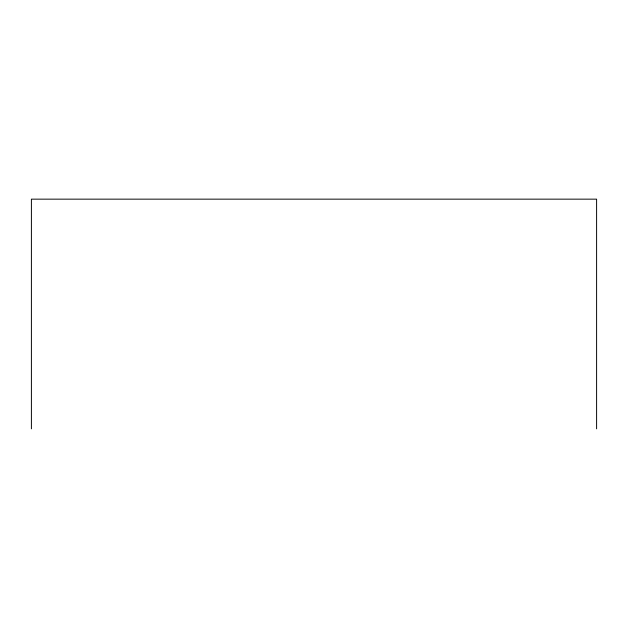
<?xml version="1.0" encoding="UTF-8"?>
<svg xmlns="http://www.w3.org/2000/svg" width="628" height="628" viewBox="0 0 628 628"><rect width="100%" height="100%" fill="white"/><g stroke="black" fill="none" stroke-linecap="round" stroke-linejoin="round"><path stroke-width="0.94" d="M596.6 428.845L596.6 199.155L31.4 199.155L31.4 428.845"/></g></svg>
